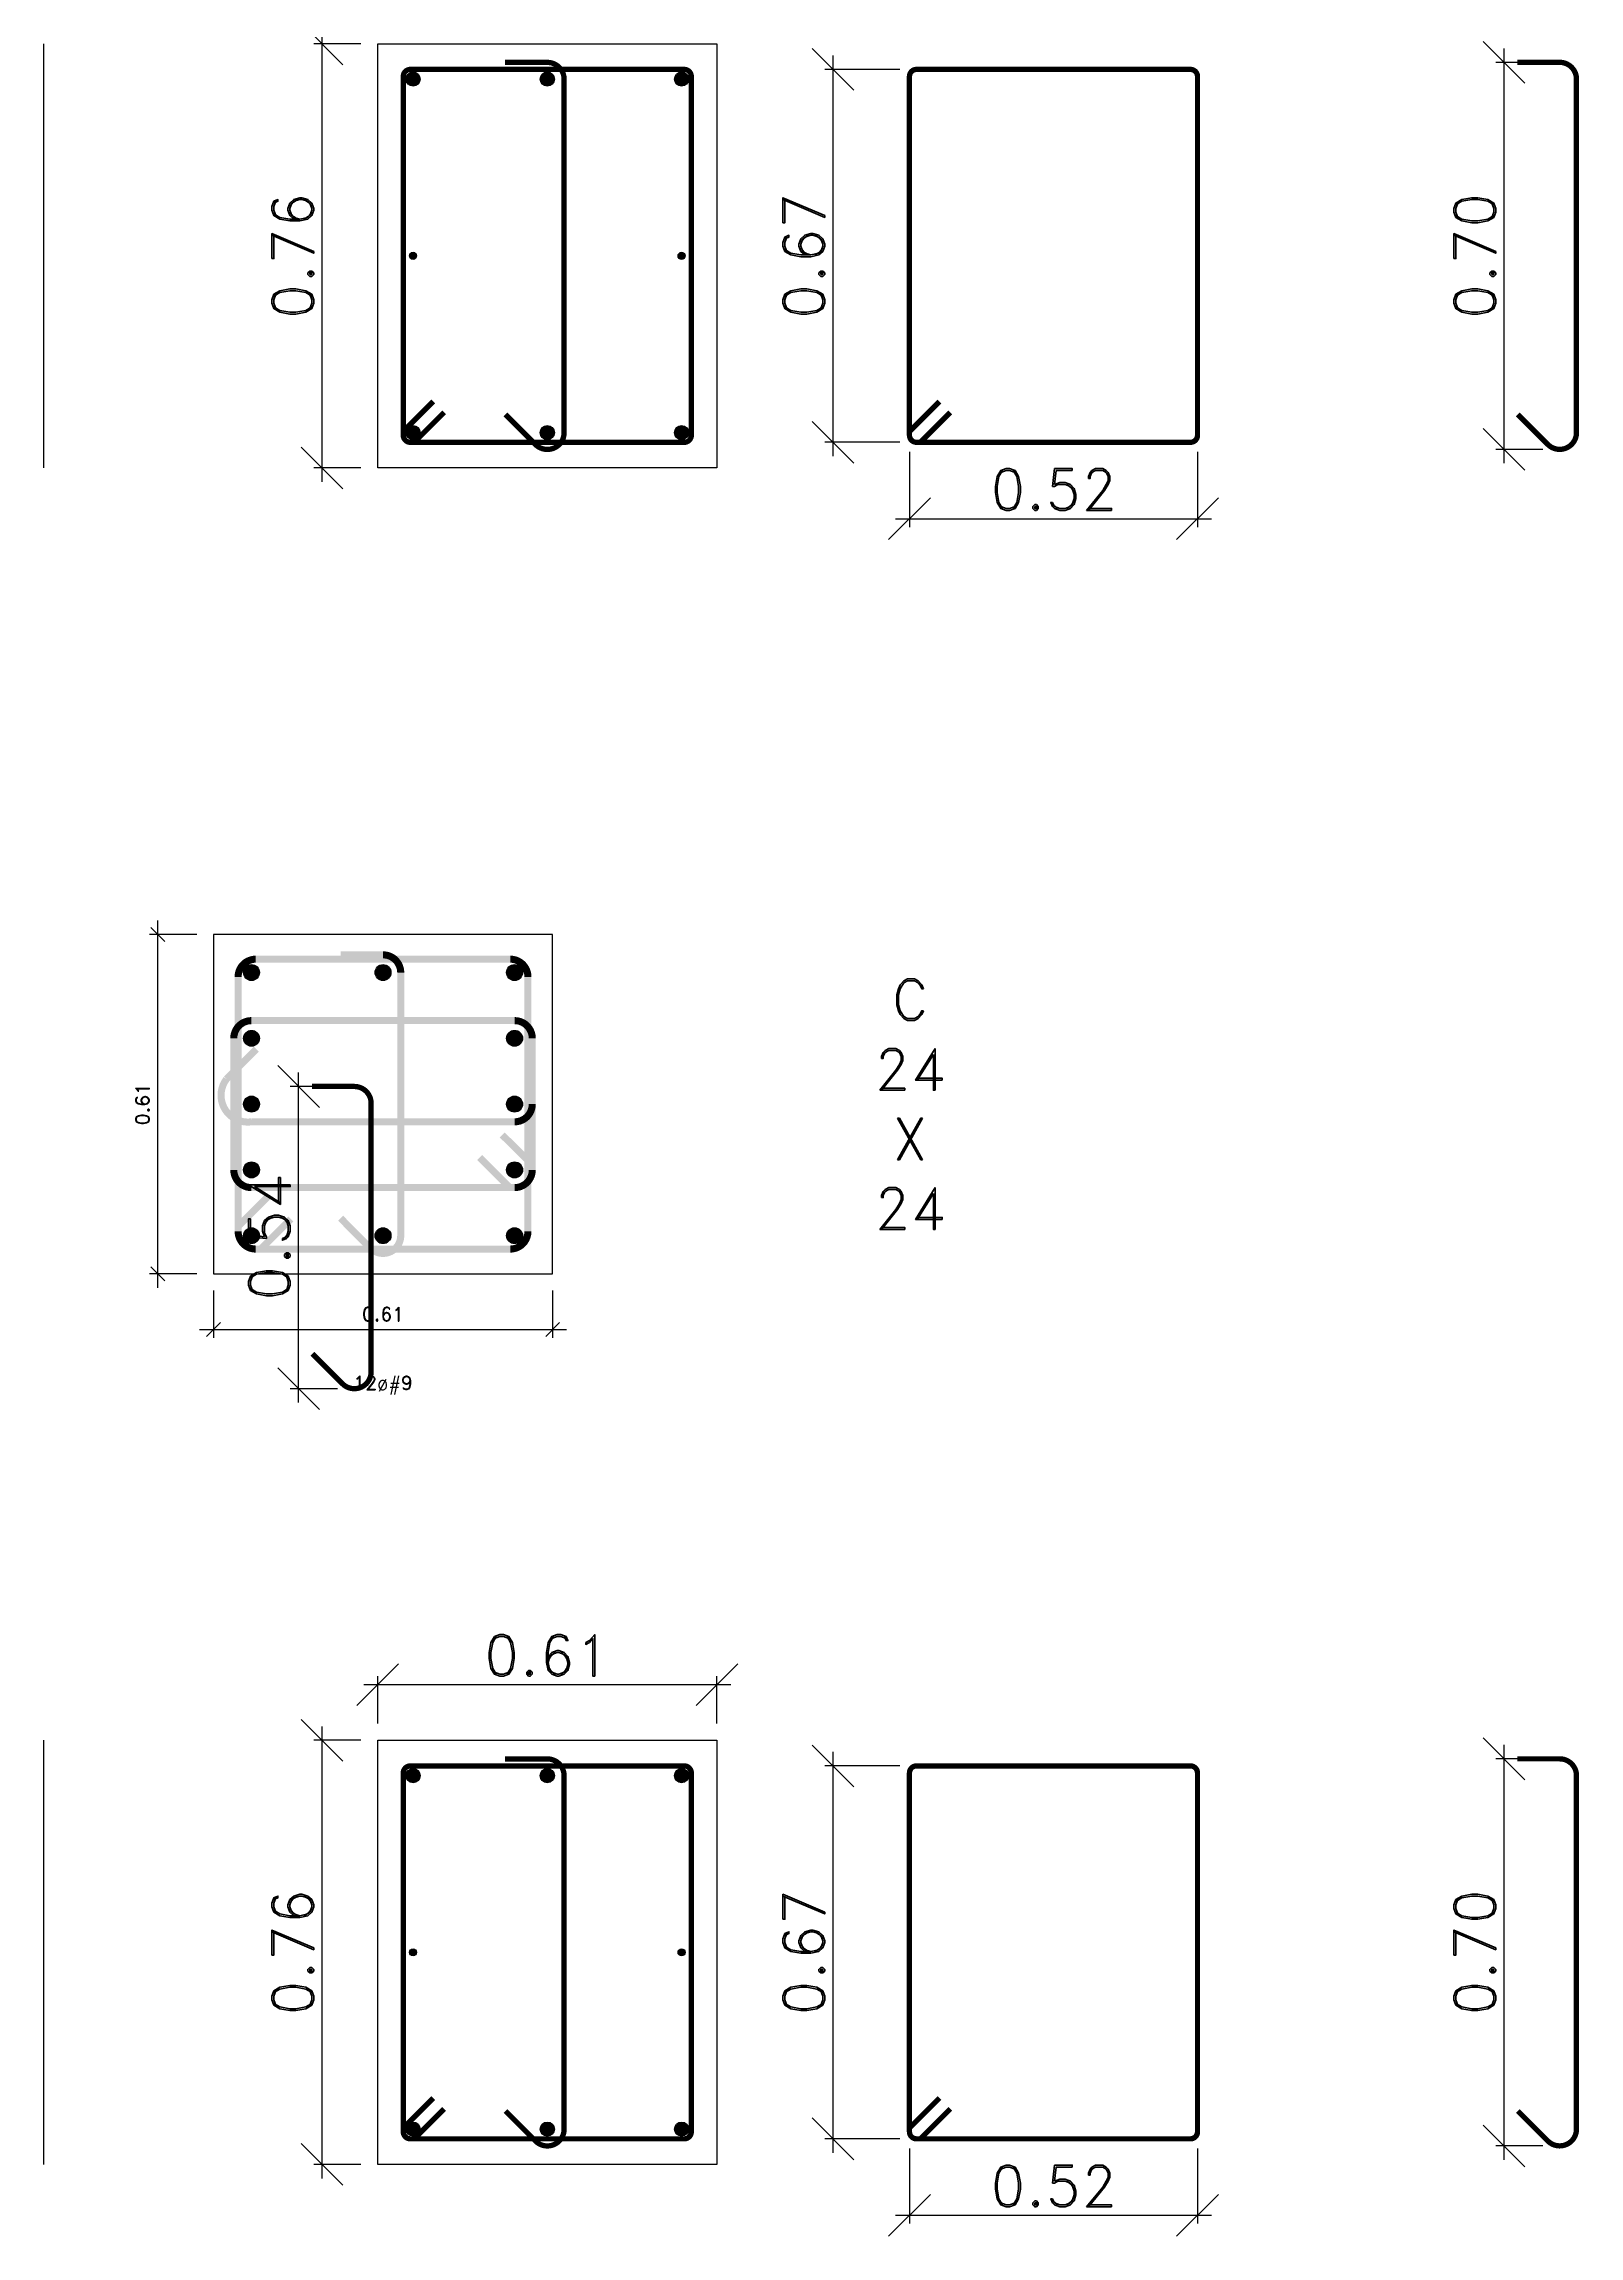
# Model space of a CAD drawing. Header units: inches. Extents: x 2674 to 28325, y -8016 to 21827.
# Drawn here: x 11536.3 to 11674.3, y -1261.6 to -1064.6 of the extents above; entities that cross this region are included whole.
import ezdxf

# ---------------------------------------------------------------- set-up
doc = ezdxf.new("R2010")
doc.units = ezdxf.units.IN
doc.header["$MEASUREMENT"] = 0
for name, color, linetype in [('Beam', 3, 'Continuous'), ('Beam elevation contour', 7, 'Continuous'), ('Columns', 5, 'Continuous'), ('Dimensions', 7, 'Continuous'), ('Porticos', 7, 'Continuous'), ('Rebar long', 5, 'Continuous'), ('Rebar tie', 4, 'Continuous'), ('Texts', 7, 'Continuous')]:
    doc.layers.add(name, color=color, linetype=linetype)
doc.layers.add('Beam torsion rebar', color=7, linetype='Continuous', true_color=0xaf0000)
doc.styles.add('Letra', font='romand.shx')
doc.dimstyles.new('Dimension', dxfattribs={"dimscale": 0.083333, "dimtxt": 0.025, "dimasz": 0.025, "dimexe": 0.015, "dimexo": 0.03, "dimgap": 0.015, "dimtad": 1, "dimdec": 1, "dimzin": 0, "dimdsep": 46, "dimlunit": 4, "dimtxsty": 'Letra', "dimblk": 'OBLIQUE', "dimcen": 0.015, "dimdle": 0.025, "dimclrd": 256, "dimclre": 1, "dimclrt": 4, "dimadec": 0, "dimazin": 0, "dimtfac": 1, "dimtdec": 1, "dimtofl": 0, "dimtmove": 0, "dimatfit": 3, "dimfxl": 1, "dimtolj": 1, "dimtzin": 0, "dimarcsym": 0})

# ---------------------------------------------------------------- blocks, each defined once
blk = doc.blocks.new('_Oblique')
at = {"color": 0, "linetype": 'ByBlock', "lineweight": -2}
blk.add_line((-0.5, -0.5), (0.5, 0.5), dxfattribs=at)
blk = doc.blocks.new('*D28')
at = {"linetype": 'ByBlock', "lineweight": -2, "transparency": 16777216}
blk.add_line((-0.4048, -0.3298), (-0.4048, 0.3298), dxfattribs=at)
at = {"color": 1, "linetype": 'ByBlock', "lineweight": -2, "transparency": 16777216}
for p, q in [((-0.3348, 0.3048), (-0.4198, 0.3048)), ((-0.3348, -0.3048), (-0.4198, -0.3048))]:
    blk.add_line(p, q, dxfattribs=at)
at = {"layer": 'Defpoints', "transparency": 16777216}
for p in [(-0.4048, 0.3048), (-0.3048, 0.3048), (-0.3048, -0.3048)]:
    blk.add_point(p, dxfattribs=at)
at = {"lineweight": -2, "transparency": 16777216, "xscale": 0.025, "yscale": 0.025, "zscale": 0.025}
for p, rotation in [((-0.4048, 0.3048), 90), ((-0.4048, -0.3048), 270)]:
    blk.add_blockref('_Oblique', p, dxfattribs=dict(at, rotation=rotation))
at = {"color": 4, "transparency": 16777216, "insert": (-0.4198, 0), "char_height": 0.025, "attachment_point": 8, "rotation": 90, "style": 'Letra'}
blk.add_mtext('0.61', dxfattribs=at)
blk = doc.blocks.new('*D29')
at = {"color": 1, "linetype": 'ByBlock', "lineweight": -2, "transparency": 16777216}
for p, q in [((-0.3048, -0.3348), (-0.3048, -0.4198)), ((0.3048, -0.3348), (0.3048, -0.4198))]:
    blk.add_line(p, q, dxfattribs=at)
at = {"linetype": 'ByBlock', "lineweight": -2, "transparency": 16777216}
blk.add_line((-0.3298, -0.4048), (0.3298, -0.4048), dxfattribs=at)
at = {"layer": 'Defpoints', "transparency": 16777216}
for p in [(-0.3048, -0.3048), (0.3048, -0.3048), (0.3048, -0.4048)]:
    blk.add_point(p, dxfattribs=at)
at = {"lineweight": -2, "transparency": 16777216, "xscale": 0.025, "yscale": 0.025, "zscale": 0.025, "rotation": 180}
blk.add_blockref('_Oblique', (-0.3048, -0.4048), dxfattribs=at)
at = {"lineweight": -2, "transparency": 16777216, "xscale": 0.025, "yscale": 0.025, "zscale": 0.025}
blk.add_blockref('_Oblique', (0.3048, -0.4048), dxfattribs=at)
at = {"color": 4, "transparency": 16777216, "insert": (0, -0.3898), "char_height": 0.025, "attachment_point": 8, "style": 'Letra'}
blk.add_mtext('0.61', dxfattribs=at)
blk = doc.blocks.new('#9')
blk.add_hatch(color=256).paths.add_polyline_path([(0.0143, 0, 1), (-0.0143, 0, 1)])
at = {"color": 0}
blk.add_circle((0, 0), 0.0143, dxfattribs=at)
blk = doc.blocks.new('*D49')
at = {"color": 1, "linetype": 'ByBlock', "lineweight": -2, "transparency": 16777216}
for p, q in [((733.5328, 35.9964), (733.5328, 36.0814)), ((734.1424, 35.9964), (734.1424, 36.0814))]:
    blk.add_line(p, q, dxfattribs=at)
at = {"linetype": 'ByBlock', "lineweight": -2, "transparency": 16777216}
blk.add_line((733.5078, 36.0664), (734.1674, 36.0664), dxfattribs=at)
at = {"layer": 'Defpoints', "transparency": 16777216}
for p in [(734.1424, 36.0664), (733.5328, 35.9664), (734.1424, 35.9664)]:
    blk.add_point(p, dxfattribs=at)
at = {"lineweight": -2, "transparency": 16777216, "xscale": 0.075, "yscale": 0.075, "zscale": 0.075, "rotation": 180}
blk.add_blockref('_Oblique', (733.5328, 36.0664), dxfattribs=at)
at = {"lineweight": -2, "transparency": 16777216, "xscale": 0.075, "yscale": 0.075, "zscale": 0.075}
blk.add_blockref('_Oblique', (734.1424, 36.0664), dxfattribs=at)
at = {"color": 4, "transparency": 16777216, "insert": (733.8376, 36.0814), "char_height": 0.075, "attachment_point": 8, "style": 'Letra'}
blk.add_mtext('0.61', dxfattribs=at)
blk = doc.blocks.new('*D50')
at = {"color": 1, "linetype": 'ByBlock', "lineweight": -2, "transparency": 16777216}
for p, q in [((733.5028, 35.9664), (733.4178, 35.9664)), ((733.5028, 35.3568), (733.4178, 35.3568))]:
    blk.add_line(p, q, dxfattribs=at)
at = {"linetype": 'ByBlock', "lineweight": -2, "transparency": 16777216}
blk.add_line((733.4328, 35.3318), (733.4328, 35.9914), dxfattribs=at)
at = {"layer": 'Defpoints', "transparency": 16777216}
for p in [(733.5328, 35.9664), (733.4328, 35.3568), (733.5328, 35.3568)]:
    blk.add_point(p, dxfattribs=at)
at = {"lineweight": -2, "transparency": 16777216, "xscale": 0.075, "yscale": 0.075, "zscale": 0.075}
for p, rotation in [((733.4328, 35.9664), 90), ((733.4328, 35.3568), 270)]:
    blk.add_blockref('_Oblique', p, dxfattribs=dict(at, rotation=rotation))
at = {"color": 4, "transparency": 16777216, "insert": (733.4178, 35.6616), "char_height": 0.075, "attachment_point": 8, "rotation": 90, "style": 'Letra'}
blk.add_mtext('0.61', dxfattribs=at)
blk = doc.blocks.new('#4')
h = blk.add_hatch(color=256)
edge = h.paths.add_edge_path()
edge.add_arc((0, 0), 0.00635, 0, 360)
at = {"color": 0}
blk.add_circle((0, 0), 0.00635, dxfattribs=at)
blk = doc.blocks.new('#8')
blk.add_hatch(color=256).paths.add_polyline_path([(0.0127, 0, 1), (-0.0127, 0, 1)])
at = {"color": 0}
blk.add_circle((0, 0), 0.0127, dxfattribs=at)
blk = doc.blocks.new('*D51')
at = {"color": 1, "linetype": 'ByBlock', "lineweight": -2, "transparency": 16777216}
for p, q in [((735.6268, 35.9331), (735.5418, 35.9331)), ((735.6268, 35.3901), (735.5418, 35.3901))]:
    blk.add_line(p, q, dxfattribs=at)
at = {"linetype": 'ByBlock', "lineweight": -2, "transparency": 16777216}
blk.add_line((735.5568, 35.3651), (735.5568, 35.9581), dxfattribs=at)
at = {"layer": 'Defpoints', "transparency": 16777216}
for p in [(735.5568, 35.9331), (735.6568, 35.9331), (735.6568, 35.3901)]:
    blk.add_point(p, dxfattribs=at)
at = {"lineweight": -2, "transparency": 16777216, "xscale": 0.075, "yscale": 0.075, "zscale": 0.075}
for p, rotation in [((735.5568, 35.9331), 90), ((735.5568, 35.3901), 270)]:
    blk.add_blockref('_Oblique', p, dxfattribs=dict(at, rotation=rotation))
at = {"color": 4, "transparency": 16777216, "insert": (735.5418, 35.6616), "char_height": 0.075, "attachment_point": 8, "rotation": 90, "style": 'Letra'}
blk.add_mtext('0.54', dxfattribs=at)
blk = doc.blocks.new('*D52')
at = {"linetype": 'ByBlock', "lineweight": -2, "transparency": 16777216}
blk.add_line((734.3511, 35.3778), (734.3511, 35.9454), dxfattribs=at)
at = {"color": 1, "linetype": 'ByBlock', "lineweight": -2, "transparency": 16777216}
for p, q in [((734.4711, 35.9204), (734.3361, 35.9204)), ((734.4711, 35.4028), (734.3361, 35.4028))]:
    blk.add_line(p, q, dxfattribs=at)
at = {"layer": 'Defpoints', "transparency": 16777216}
for p in [(734.3511, 35.9204), (734.5011, 35.9204), (734.5011, 35.4028)]:
    blk.add_point(p, dxfattribs=at)
at = {"lineweight": -2, "transparency": 16777216, "xscale": 0.075, "yscale": 0.075, "zscale": 0.075}
for p, rotation in [((734.3511, 35.9204), 90), ((734.3511, 35.4028), 270)]:
    blk.add_blockref('_Oblique', p, dxfattribs=dict(at, rotation=rotation))
at = {"color": 4, "transparency": 16777216, "insert": (734.3361, 35.6616), "char_height": 0.075, "attachment_point": 8, "rotation": 90, "style": 'Letra'}
blk.add_mtext('0.52', dxfattribs=at)
blk = doc.blocks.new('*D53')
at = {"color": 1, "linetype": 'ByBlock', "lineweight": -2, "transparency": 16777216}
for p, q in [((734.4884, 35.3855), (734.4884, 35.2505)), ((735.006, 35.3855), (735.006, 35.2505))]:
    blk.add_line(p, q, dxfattribs=at)
at = {"linetype": 'ByBlock', "lineweight": -2, "transparency": 16777216}
blk.add_line((734.4634, 35.2655), (735.031, 35.2655), dxfattribs=at)
at = {"layer": 'Defpoints', "transparency": 16777216}
for p in [(734.4884, 35.4155), (735.006, 35.4155), (735.006, 35.2655)]:
    blk.add_point(p, dxfattribs=at)
at = {"lineweight": -2, "transparency": 16777216, "xscale": 0.075, "yscale": 0.075, "zscale": 0.075, "rotation": 180}
blk.add_blockref('_Oblique', (734.4884, 35.2655), dxfattribs=at)
at = {"lineweight": -2, "transparency": 16777216, "xscale": 0.075, "yscale": 0.075, "zscale": 0.075}
blk.add_blockref('_Oblique', (735.006, 35.2655), dxfattribs=at)
at = {"color": 4, "transparency": 16777216, "insert": (734.7472, 35.2805), "char_height": 0.075, "attachment_point": 8, "style": 'Letra'}
blk.add_mtext('0.52', dxfattribs=at)
blk = doc.blocks.new('B33-B34-B35-B36-Story7')
at = {"layer": 'Beam elevation contour'}
blk.add_lwpolyline([(732.9328, 23.0124), (732.9328, 23.7744)], dxfattribs=at)
blk = doc.blocks.new('*D125')
at = {"linetype": 'ByBlock', "lineweight": -2, "transparency": 16777216}
blk.add_line((733.5078, 23.8744), (734.1674, 23.8744), dxfattribs=at)
at = {"color": 1, "linetype": 'ByBlock', "lineweight": -2, "transparency": 16777216}
for p, q in [((733.5328, 23.8044), (733.5328, 23.8894)), ((734.1424, 23.8044), (734.1424, 23.8894))]:
    blk.add_line(p, q, dxfattribs=at)
at = {"layer": 'Defpoints', "transparency": 16777216}
for p in [(734.1424, 23.8744), (733.5328, 23.7744), (734.1424, 23.7744)]:
    blk.add_point(p, dxfattribs=at)
at = {"lineweight": -2, "transparency": 16777216, "xscale": 0.075, "yscale": 0.075, "zscale": 0.075, "rotation": 180}
blk.add_blockref('_Oblique', (733.5328, 23.8744), dxfattribs=at)
at = {"lineweight": -2, "transparency": 16777216, "xscale": 0.075, "yscale": 0.075, "zscale": 0.075}
blk.add_blockref('_Oblique', (734.1424, 23.8744), dxfattribs=at)
at = {"color": 4, "transparency": 16777216, "insert": (733.8376, 23.8894), "char_height": 0.075, "attachment_point": 8, "style": 'Letra'}
blk.add_mtext('0.61', dxfattribs=at)
blk = doc.blocks.new('*D126')
at = {"linetype": 'ByBlock', "lineweight": -2, "transparency": 16777216}
blk.add_line((733.4328, 22.9874), (733.4328, 23.7994), dxfattribs=at)
at = {"color": 1, "linetype": 'ByBlock', "lineweight": -2, "transparency": 16777216}
for p, q in [((733.5028, 23.7744), (733.4178, 23.7744)), ((733.5028, 23.0124), (733.4178, 23.0124))]:
    blk.add_line(p, q, dxfattribs=at)
at = {"layer": 'Defpoints', "transparency": 16777216}
for p in [(733.5328, 23.7744), (733.4328, 23.0124), (733.5328, 23.0124)]:
    blk.add_point(p, dxfattribs=at)
at = {"lineweight": -2, "transparency": 16777216, "xscale": 0.075, "yscale": 0.075, "zscale": 0.075}
for p, rotation in [((733.4328, 23.7744), 90), ((733.4328, 23.0124), 270)]:
    blk.add_blockref('_Oblique', p, dxfattribs=dict(at, rotation=rotation))
at = {"color": 4, "transparency": 16777216, "insert": (733.4178, 23.3934), "char_height": 0.075, "attachment_point": 8, "rotation": 90, "style": 'Letra'}
blk.add_mtext('0.76', dxfattribs=at)
blk = doc.blocks.new('*D127')
at = {"linetype": 'ByBlock', "lineweight": -2, "transparency": 16777216}
blk.add_line((735.5568, 23.0207), (735.5568, 23.7661), dxfattribs=at)
at = {"color": 1, "linetype": 'ByBlock', "lineweight": -2, "transparency": 16777216}
for p, q in [((735.6268, 23.7411), (735.5418, 23.7411)), ((735.6268, 23.0457), (735.5418, 23.0457))]:
    blk.add_line(p, q, dxfattribs=at)
at = {"layer": 'Defpoints', "transparency": 16777216}
for p in [(735.5568, 23.7411), (735.6568, 23.7411), (735.6568, 23.0457)]:
    blk.add_point(p, dxfattribs=at)
at = {"lineweight": -2, "transparency": 16777216, "xscale": 0.075, "yscale": 0.075, "zscale": 0.075}
for p, rotation in [((735.5568, 23.7411), 90), ((735.5568, 23.0457), 270)]:
    blk.add_blockref('_Oblique', p, dxfattribs=dict(at, rotation=rotation))
at = {"color": 4, "transparency": 16777216, "insert": (735.5418, 23.3934), "char_height": 0.075, "attachment_point": 8, "rotation": 90, "style": 'Letra'}
blk.add_mtext('0.70', dxfattribs=at)
blk = doc.blocks.new('*D128')
at = {"linetype": 'ByBlock', "lineweight": -2, "transparency": 16777216}
blk.add_line((734.3511, 23.0334), (734.3511, 23.7534), dxfattribs=at)
at = {"color": 1, "linetype": 'ByBlock', "lineweight": -2, "transparency": 16777216}
for p, q in [((734.4711, 23.7284), (734.3361, 23.7284)), ((734.4711, 23.0584), (734.3361, 23.0584))]:
    blk.add_line(p, q, dxfattribs=at)
at = {"layer": 'Defpoints', "transparency": 16777216}
for p in [(734.3511, 23.7284), (734.5011, 23.7284), (734.5011, 23.0584)]:
    blk.add_point(p, dxfattribs=at)
at = {"lineweight": -2, "transparency": 16777216, "xscale": 0.075, "yscale": 0.075, "zscale": 0.075}
for p, rotation in [((734.3511, 23.7284), 90), ((734.3511, 23.0584), 270)]:
    blk.add_blockref('_Oblique', p, dxfattribs=dict(at, rotation=rotation))
at = {"color": 4, "transparency": 16777216, "insert": (734.3361, 23.3934), "char_height": 0.075, "attachment_point": 8, "rotation": 90, "style": 'Letra'}
blk.add_mtext('0.67', dxfattribs=at)
blk = doc.blocks.new('*D129')
at = {"color": 1, "linetype": 'ByBlock', "lineweight": -2, "transparency": 16777216}
for p, q in [((734.4884, 23.0411), (734.4884, 22.9061)), ((735.006, 23.0411), (735.006, 22.9061))]:
    blk.add_line(p, q, dxfattribs=at)
at = {"linetype": 'ByBlock', "lineweight": -2, "transparency": 16777216}
blk.add_line((734.4634, 22.9211), (735.031, 22.9211), dxfattribs=at)
at = {"layer": 'Defpoints', "transparency": 16777216}
for p in [(734.4884, 23.0711), (735.006, 23.0711), (735.006, 22.9211)]:
    blk.add_point(p, dxfattribs=at)
at = {"lineweight": -2, "transparency": 16777216, "xscale": 0.075, "yscale": 0.075, "zscale": 0.075, "rotation": 180}
blk.add_blockref('_Oblique', (734.4884, 22.9211), dxfattribs=at)
at = {"lineweight": -2, "transparency": 16777216, "xscale": 0.075, "yscale": 0.075, "zscale": 0.075}
blk.add_blockref('_Oblique', (735.006, 22.9211), dxfattribs=at)
at = {"color": 4, "transparency": 16777216, "insert": (734.7472, 22.9361), "char_height": 0.075, "attachment_point": 8, "style": 'Letra'}
blk.add_mtext('0.52', dxfattribs=at)
blk = doc.blocks.new('B33-B34-B35-B36-Story6')
at = {"layer": 'Beam elevation contour'}
blk.add_lwpolyline([(732.9328, 19.9644), (732.9328, 20.7264)], dxfattribs=at)
blk = doc.blocks.new('*D144')
at = {"color": 1, "linetype": 'ByBlock', "lineweight": -2, "transparency": 16777216}
for p, q in [((733.5328, 20.7564), (733.5328, 20.8414)), ((734.1424, 20.7564), (734.1424, 20.8414))]:
    blk.add_line(p, q, dxfattribs=at)
at = {"linetype": 'ByBlock', "lineweight": -2, "transparency": 16777216}
blk.add_line((733.5078, 20.8264), (734.1674, 20.8264), dxfattribs=at)
at = {"layer": 'Defpoints', "transparency": 16777216}
for p in [(734.1424, 20.8264), (733.5328, 20.7264), (734.1424, 20.7264)]:
    blk.add_point(p, dxfattribs=at)
at = {"lineweight": -2, "transparency": 16777216, "xscale": 0.075, "yscale": 0.075, "zscale": 0.075, "rotation": 180}
blk.add_blockref('_Oblique', (733.5328, 20.8264), dxfattribs=at)
at = {"lineweight": -2, "transparency": 16777216, "xscale": 0.075, "yscale": 0.075, "zscale": 0.075}
blk.add_blockref('_Oblique', (734.1424, 20.8264), dxfattribs=at)
at = {"color": 4, "transparency": 16777216, "insert": (733.8376, 20.8414), "char_height": 0.075, "attachment_point": 8, "style": 'Letra'}
blk.add_mtext('0.61', dxfattribs=at)
blk = doc.blocks.new('*D145')
at = {"color": 1, "linetype": 'ByBlock', "lineweight": -2, "transparency": 16777216}
for p, q in [((733.5028, 20.7264), (733.4178, 20.7264)), ((733.5028, 19.9644), (733.4178, 19.9644))]:
    blk.add_line(p, q, dxfattribs=at)
at = {"linetype": 'ByBlock', "lineweight": -2, "transparency": 16777216}
blk.add_line((733.4328, 19.9394), (733.4328, 20.7514), dxfattribs=at)
at = {"layer": 'Defpoints', "transparency": 16777216}
for p in [(733.5328, 20.7264), (733.4328, 19.9644), (733.5328, 19.9644)]:
    blk.add_point(p, dxfattribs=at)
at = {"lineweight": -2, "transparency": 16777216, "xscale": 0.075, "yscale": 0.075, "zscale": 0.075}
for p, rotation in [((733.4328, 20.7264), 90), ((733.4328, 19.9644), 270)]:
    blk.add_blockref('_Oblique', p, dxfattribs=dict(at, rotation=rotation))
at = {"color": 4, "transparency": 16777216, "insert": (733.4178, 20.3454), "char_height": 0.075, "attachment_point": 8, "rotation": 90, "style": 'Letra'}
blk.add_mtext('0.76', dxfattribs=at)
blk = doc.blocks.new('*D146')
at = {"linetype": 'ByBlock', "lineweight": -2, "transparency": 16777216}
blk.add_line((735.5568, 19.9727), (735.5568, 20.7181), dxfattribs=at)
at = {"color": 1, "linetype": 'ByBlock', "lineweight": -2, "transparency": 16777216}
for p, q in [((735.6268, 20.6931), (735.5418, 20.6931)), ((735.6268, 19.9977), (735.5418, 19.9977))]:
    blk.add_line(p, q, dxfattribs=at)
at = {"layer": 'Defpoints', "transparency": 16777216}
for p in [(735.5568, 20.6931), (735.6568, 20.6931), (735.6568, 19.9977)]:
    blk.add_point(p, dxfattribs=at)
at = {"lineweight": -2, "transparency": 16777216, "xscale": 0.075, "yscale": 0.075, "zscale": 0.075}
for p, rotation in [((735.5568, 20.6931), 90), ((735.5568, 19.9977), 270)]:
    blk.add_blockref('_Oblique', p, dxfattribs=dict(at, rotation=rotation))
at = {"color": 4, "transparency": 16777216, "insert": (735.5418, 20.3454), "char_height": 0.075, "attachment_point": 8, "rotation": 90, "style": 'Letra'}
blk.add_mtext('0.70', dxfattribs=at)
blk = doc.blocks.new('*D147')
at = {"color": 1, "linetype": 'ByBlock', "lineweight": -2, "transparency": 16777216}
for p, q in [((734.4711, 20.6804), (734.3361, 20.6804)), ((734.4711, 20.0104), (734.3361, 20.0104))]:
    blk.add_line(p, q, dxfattribs=at)
at = {"linetype": 'ByBlock', "lineweight": -2, "transparency": 16777216}
blk.add_line((734.3511, 19.9854), (734.3511, 20.7054), dxfattribs=at)
at = {"layer": 'Defpoints', "transparency": 16777216}
for p in [(734.3511, 20.6804), (734.5011, 20.6804), (734.5011, 20.0104)]:
    blk.add_point(p, dxfattribs=at)
at = {"lineweight": -2, "transparency": 16777216, "xscale": 0.075, "yscale": 0.075, "zscale": 0.075}
for p, rotation in [((734.3511, 20.6804), 90), ((734.3511, 20.0104), 270)]:
    blk.add_blockref('_Oblique', p, dxfattribs=dict(at, rotation=rotation))
at = {"color": 4, "transparency": 16777216, "insert": (734.3361, 20.3454), "char_height": 0.075, "attachment_point": 8, "rotation": 90, "style": 'Letra'}
blk.add_mtext('0.67', dxfattribs=at)
blk = doc.blocks.new('*D148')
at = {"color": 1, "linetype": 'ByBlock', "lineweight": -2, "transparency": 16777216}
for p, q in [((734.4884, 19.9931), (734.4884, 19.8581)), ((735.006, 19.9931), (735.006, 19.8581))]:
    blk.add_line(p, q, dxfattribs=at)
at = {"linetype": 'ByBlock', "lineweight": -2, "transparency": 16777216}
blk.add_line((734.4634, 19.8731), (735.031, 19.8731), dxfattribs=at)
at = {"layer": 'Defpoints', "transparency": 16777216}
for p in [(734.4884, 20.0231), (735.006, 20.0231), (735.006, 19.8731)]:
    blk.add_point(p, dxfattribs=at)
at = {"lineweight": -2, "transparency": 16777216, "xscale": 0.075, "yscale": 0.075, "zscale": 0.075, "rotation": 180}
blk.add_blockref('_Oblique', (734.4884, 19.8731), dxfattribs=at)
at = {"lineweight": -2, "transparency": 16777216, "xscale": 0.075, "yscale": 0.075, "zscale": 0.075}
blk.add_blockref('_Oblique', (735.006, 19.8731), dxfattribs=at)
at = {"color": 4, "transparency": 16777216, "insert": (734.7472, 19.8881), "char_height": 0.075, "attachment_point": 8, "style": 'Letra'}
blk.add_mtext('0.52', dxfattribs=at)
blk = doc.blocks.new('C 24 X 24')
at = {"layer": 'Columns'}
blk.add_lwpolyline([(-0.3048, -0.3048), (0.3048, -0.3048), (0.3048, 0.3048), (-0.3048, 0.3048)], close=True, dxfattribs=at)
at = {"layer": 'Rebar tie'}
for points in [[(-0.2065, -0.1657, 0.0127, 0.0127, 0), (-0.2604, -0.2196, 0.0127, 0.0127, 0), (-0.2604, -0.2286, 0.0127, 0.0127, 0.414214), (-0.2286, -0.2604, 0.0127, 0.0127, 0), (0.2286, -0.2604, 0.0127, 0.0127, 0.414214), (0.2604, -0.2286, 0.0127, 0.0127, 0), (0.2604, 0.2286, 0.0127, 0.0127, 0.414214), (0.2286, 0.2604, 0.0127, 0.0127, 0), (-0.2286, 0.2604, 0.0127, 0.0127, 0.414214), (-0.2604, 0.2286, 0.0127, 0.0127, 0), (-0.2604, -0.2286, 0.0127, 0.0127, 0.414214), (-0.2286, -0.2604, 0.0127, 0.0127, 0), (-0.2196, -0.2604, 0.0127, 0.0127, 0), (-0.1657, -0.2065, 0.0127, 0.0127, 0)], [(-0.0763, -0.205, 0.0127, 0.0127, 0), (-0.0225, -0.2589, 0.0127, 0.0127, 0.668179), (0.0318, -0.2364, 0.0127, 0.0127, 0), (0.0318, 0.2364, 0.0127, 0.0127, 0.414214), (0, 0.2682, 0.0127, 0.0127, 0), (-0.0762, 0.2682, 0.0127, 0.0127, 0)], [(0.2143, -0.0554, 0.0127, 0.0127, 0), (0.2682, -0.1092, 0.0127, 0.0127, 0), (0.2682, -0.1182, 0.0127, 0.0127, -0.414214), (0.2364, -0.15, 0.0127, 0.0127, 0), (-0.2364, -0.15, 0.0127, 0.0127, -0.414214), (-0.2682, -0.1182, 0.0127, 0.0127, 0), (-0.2682, 0.1182, 0.0127, 0.0127, -0.414214), (-0.2364, 0.15, 0.0127, 0.0127, 0), (0.2364, 0.15, 0.0127, 0.0127, -0.414214), (0.2682, 0.1182, 0.0127, 0.0127, 0), (0.2682, -0.1182, 0.0127, 0.0127, -0.414214), (0.2364, -0.15, 0.0127, 0.0127, 0), (0.2275, -0.15, 0.0127, 0.0127, 0), (0.1736, -0.0961, 0.0127, 0.0127, 0)], [(-0.2275, 0.0988, 0.0127, 0.0127, 0), (-0.2813, 0.0449, 0.0127, 0.0127, 0.668179), (-0.2364, -0.0318, 0.0127, 0.0127, 0), (0.2364, -0.0318, 0.0127, 0.0127, 0.414214), (0.2682, 0, 0.0127, 0.0127, 0), (0.2682, 0.0762, 0.0127, 0.0127, 0)]]:
    blk.add_lwpolyline(points, format="xyseb", dxfattribs=at)
at = {"layer": 'Rebar long', "color": 0}
for p in [(-0.2364, 0.2364), (0, 0.2364), (0.2364, 0.2364), (-0.2364, 0.1182), (0.2364, 0.1182), (-0.2364, 0), (0.2364, 0), (-0.2364, -0.1182), (0.2364, -0.1182), (-0.2364, -0.2364), (0, -0.2364), (0.2364, -0.2364)]:
    blk.add_blockref('#9', p, dxfattribs=at)
at = {"layer": 'Texts', "insert": (0, -0.5048), "char_height": 0.025, "width": 0.056717, "attachment_point": 5, "style": 'Letra'}
blk.add_mtext('12ø#9', dxfattribs=at)
at = {"layer": 'Dimensions'}
for p2, distance, picture, middle in [((-0.3048, 0.3048), 0.1, '*D28', (-0.4048, 0)), ((0.3048, -0.3048), -0.1, '*D29', (0, -0.4048))]:
    dim = blk.add_aligned_dim(p1=(-0.3048, -0.3048), p2=p2, distance=distance, dimstyle='Dimension', override={"dimtxt": 0.025, "dimasz": 0.025, "dimpost": '<>'}, dxfattribs=at)
    dim.commit()
    dim.dimension.update_dxf_attribs({"geometry": picture, "text_midpoint": middle})
blk = doc.blocks.new('B36-Stair Room Roof- SECT')
at = {"layer": 'Beam'}
blk.add_lwpolyline([(733.5328, 35.9664), (734.1424, 35.9664), (734.1424, 35.3568), (733.5328, 35.3568)], close=True, dxfattribs=at)
at = {"layer": 'Rebar tie'}
for points in [[(733.6327, 35.4762, 0.00953, 0.00953, 0), (733.5788, 35.4223, 0.00953, 0.00953, 0), (733.5788, 35.4155, 0.00953, 0.00953, 0.414214), (733.5915, 35.4028, 0.00953, 0.00953, 0), (734.0837, 35.4028, 0.00953, 0.00953, 0.414214), (734.0964, 35.4155, 0.00953, 0.00953, 0), (734.0964, 35.9077, 0.00953, 0.00953, 0.414214), (734.0837, 35.9204, 0.00953, 0.00953, 0), (733.5915, 35.9204, 0.00953, 0.00953, 0.414214), (733.5788, 35.9077, 0.00953, 0.00953, 0), (733.5788, 35.4155, 0.00953, 0.00953, 0.414214), (733.5915, 35.4028, 0.00953, 0.00953, 0), (733.5983, 35.4028, 0.00953, 0.00953, 0), (733.6522, 35.4567, 0.00953, 0.00953, 0)], [(734.5423, 35.4762, 0.00953, 0.00953, 0), (734.4884, 35.4223, 0.00953, 0.00953, 0), (734.4884, 35.4155, 0.00953, 0.00953, 0.414214), (734.5011, 35.4028, 0.00953, 0.00953, 0), (734.9933, 35.4028, 0.00953, 0.00953, 0.414214), (735.006, 35.4155, 0.00953, 0.00953, 0), (735.006, 35.9077, 0.00953, 0.00953, 0.414214), (734.9933, 35.9204, 0.00953, 0.00953, 0), (734.5011, 35.9204, 0.00953, 0.00953, 0.414214), (734.4884, 35.9077, 0.00953, 0.00953, 0), (734.4884, 35.4155, 0.00953, 0.00953, 0.414214), (734.5011, 35.4028, 0.00953, 0.00953, 0), (734.5079, 35.4028, 0.00953, 0.00953, 0), (734.5618, 35.4567, 0.00953, 0.00953, 0)], [(735.5816, 35.4529, 0.00953, 0.00953, 0), (735.6355, 35.399, 0.00953, 0.00953, 0.668179), (735.687, 35.4203, 0.00953, 0.00953, 0), (735.687, 35.9029, 0.00953, 0.00953, 0.414214), (735.6568, 35.9331, 0.00953, 0.00953, 0), (735.5806, 35.9331, 0.00953, 0.00953, 0)]]:
    blk.add_lwpolyline(points, format="xyseb", dxfattribs=at)
at = {"layer": 'Beam torsion rebar', "color": 0}
for p in [(733.5963, 35.6616), (734.0789, 35.6616)]:
    blk.add_blockref('#4', p, dxfattribs=at)
at = {"layer": 'Rebar long', "color": 0}
for p in [(733.5963, 35.9029), (733.8376, 35.9029), (734.0789, 35.9029), (733.5963, 35.4203), (733.8376, 35.4203), (734.0789, 35.4203)]:
    blk.add_blockref('#8', p, dxfattribs=at)
at = {"layer": 'Dimensions'}
for p1, p2, distance, picture, middle in [((733.5328, 35.9664), (734.1424, 35.9664), 0.1, '*D49', (733.8376, 36.0664)), ((733.5328, 35.9664), (733.5328, 35.3568), -0.1, '*D50', (733.4328, 35.6616)), ((735.6568, 35.3901), (735.6568, 35.9331), 0.1, '*D51', (735.5568, 35.6616)), ((734.5011, 35.4028), (734.5011, 35.9204), 0.15, '*D52', (734.3511, 35.6616)), ((734.4884, 35.4155), (735.006, 35.4155), -0.15, '*D53', (734.7472, 35.2655))]:
    dim = blk.add_aligned_dim(p1=p1, p2=p2, distance=distance, dimstyle='Dimension', override={"dimtxt": 0.075, "dimasz": 0.075, "dimpost": '<>'}, dxfattribs=at)
    dim.commit()
    dim.dimension.update_dxf_attribs({"geometry": picture, "text_midpoint": middle})
blk = doc.blocks.new('B33-B34-B35-B36-Story7- SECT')
at = {"layer": 'Beam'}
blk.add_lwpolyline([(733.5328, 23.7744), (734.1424, 23.7744), (734.1424, 23.0124), (733.5328, 23.0124)], close=True, dxfattribs=at)
at = {"layer": 'Rebar tie'}
for points in [[(733.6327, 23.1318, 0.00953, 0.00953, 0), (733.5788, 23.0779, 0.00953, 0.00953, 0), (733.5788, 23.0711, 0.00953, 0.00953, 0.414214), (733.5915, 23.0584, 0.00953, 0.00953, 0), (734.0837, 23.0584, 0.00953, 0.00953, 0.414214), (734.0964, 23.0711, 0.00953, 0.00953, 0), (734.0964, 23.7157, 0.00953, 0.00953, 0.414214), (734.0837, 23.7284, 0.00953, 0.00953, 0), (733.5915, 23.7284, 0.00953, 0.00953, 0.414214), (733.5788, 23.7157, 0.00953, 0.00953, 0), (733.5788, 23.0711, 0.00953, 0.00953, 0.414214), (733.5915, 23.0584, 0.00953, 0.00953, 0), (733.5983, 23.0584, 0.00953, 0.00953, 0), (733.6522, 23.1123, 0.00953, 0.00953, 0)], [(734.5423, 23.1318, 0.00953, 0.00953, 0), (734.4884, 23.0779, 0.00953, 0.00953, 0), (734.4884, 23.0711, 0.00953, 0.00953, 0.414214), (734.5011, 23.0584, 0.00953, 0.00953, 0), (734.9933, 23.0584, 0.00953, 0.00953, 0.414214), (735.006, 23.0711, 0.00953, 0.00953, 0), (735.006, 23.7157, 0.00953, 0.00953, 0.414214), (734.9933, 23.7284, 0.00953, 0.00953, 0), (734.5011, 23.7284, 0.00953, 0.00953, 0.414214), (734.4884, 23.7157, 0.00953, 0.00953, 0), (734.4884, 23.0711, 0.00953, 0.00953, 0.414214), (734.5011, 23.0584, 0.00953, 0.00953, 0), (734.5079, 23.0584, 0.00953, 0.00953, 0), (734.5618, 23.1123, 0.00953, 0.00953, 0)], [(735.5816, 23.1085, 0.00953, 0.00953, 0), (735.6355, 23.0546, 0.00953, 0.00953, 0.668179), (735.687, 23.0759, 0.00953, 0.00953, 0), (735.687, 23.7109, 0.00953, 0.00953, 0.414214), (735.6568, 23.7411, 0.00953, 0.00953, 0), (735.5806, 23.7411, 0.00953, 0.00953, 0)]]:
    blk.add_lwpolyline(points, format="xyseb", dxfattribs=at)
at = {"layer": 'Beam torsion rebar', "color": 0}
for p in [(733.5963, 23.3934), (734.0789, 23.3934)]:
    blk.add_blockref('#4', p, dxfattribs=at)
at = {"layer": 'Rebar long', "color": 0}
for p in [(733.5963, 23.7109), (733.8376, 23.7109), (734.0789, 23.7109), (733.5963, 23.0759), (733.8376, 23.0759), (734.0789, 23.0759)]:
    blk.add_blockref('#8', p, dxfattribs=at)
at = {"layer": 'Dimensions'}
for p1, p2, distance, picture, middle in [((733.5328, 23.7744), (734.1424, 23.7744), 0.1, '*D125', (733.8376, 23.8744)), ((733.5328, 23.7744), (733.5328, 23.0124), -0.1, '*D126', (733.4328, 23.3934)), ((734.5011, 23.0584), (734.5011, 23.7284), 0.15, '*D128', (734.3511, 23.3934)), ((735.6568, 23.0457), (735.6568, 23.7411), 0.1, '*D127', (735.5568, 23.3934)), ((734.4884, 23.0711), (735.006, 23.0711), -0.15, '*D129', (734.7472, 22.9211))]:
    dim = blk.add_aligned_dim(p1=p1, p2=p2, distance=distance, dimstyle='Dimension', override={"dimtxt": 0.075, "dimasz": 0.075, "dimpost": '<>'}, dxfattribs=at)
    dim.commit()
    dim.dimension.update_dxf_attribs({"geometry": picture, "text_midpoint": middle})
blk = doc.blocks.new('B33-B34-B35-B36-Story6- SECT')
at = {"layer": 'Beam'}
blk.add_lwpolyline([(733.5328, 20.7264), (734.1424, 20.7264), (734.1424, 19.9644), (733.5328, 19.9644)], close=True, dxfattribs=at)
at = {"layer": 'Rebar tie'}
for points in [[(733.6327, 20.0838, 0.00953, 0.00953, 0), (733.5788, 20.0299, 0.00953, 0.00953, 0), (733.5788, 20.0231, 0.00953, 0.00953, 0.414214), (733.5915, 20.0104, 0.00953, 0.00953, 0), (734.0837, 20.0104, 0.00953, 0.00953, 0.414214), (734.0964, 20.0231, 0.00953, 0.00953, 0), (734.0964, 20.6677, 0.00953, 0.00953, 0.414214), (734.0837, 20.6804, 0.00953, 0.00953, 0), (733.5915, 20.6804, 0.00953, 0.00953, 0.414214), (733.5788, 20.6677, 0.00953, 0.00953, 0), (733.5788, 20.0231, 0.00953, 0.00953, 0.414214), (733.5915, 20.0104, 0.00953, 0.00953, 0), (733.5983, 20.0104, 0.00953, 0.00953, 0), (733.6522, 20.0643, 0.00953, 0.00953, 0)], [(734.5423, 20.0838, 0.00953, 0.00953, 0), (734.4884, 20.0299, 0.00953, 0.00953, 0), (734.4884, 20.0231, 0.00953, 0.00953, 0.414214), (734.5011, 20.0104, 0.00953, 0.00953, 0), (734.9933, 20.0104, 0.00953, 0.00953, 0.414214), (735.006, 20.0231, 0.00953, 0.00953, 0), (735.006, 20.6677, 0.00953, 0.00953, 0.414214), (734.9933, 20.6804, 0.00953, 0.00953, 0), (734.5011, 20.6804, 0.00953, 0.00953, 0.414214), (734.4884, 20.6677, 0.00953, 0.00953, 0), (734.4884, 20.0231, 0.00953, 0.00953, 0.414214), (734.5011, 20.0104, 0.00953, 0.00953, 0), (734.5079, 20.0104, 0.00953, 0.00953, 0), (734.5618, 20.0643, 0.00953, 0.00953, 0)], [(735.5816, 20.0605, 0.00953, 0.00953, 0), (735.6355, 20.0066, 0.00953, 0.00953, 0.668179), (735.687, 20.0279, 0.00953, 0.00953, 0), (735.687, 20.6629, 0.00953, 0.00953, 0.414214), (735.6568, 20.6931, 0.00953, 0.00953, 0), (735.5806, 20.6931, 0.00953, 0.00953, 0)]]:
    blk.add_lwpolyline(points, format="xyseb", dxfattribs=at)
at = {"layer": 'Beam torsion rebar', "color": 0}
for p in [(733.5963, 20.3454), (734.0789, 20.3454)]:
    blk.add_blockref('#4', p, dxfattribs=at)
at = {"layer": 'Rebar long', "color": 0}
for p in [(733.5963, 20.6629), (733.8376, 20.6629), (734.0789, 20.6629), (733.5963, 20.0279), (733.8376, 20.0279), (734.0789, 20.0279)]:
    blk.add_blockref('#8', p, dxfattribs=at)
at = {"layer": 'Dimensions'}
for p1, p2, distance, picture, middle in [((733.5328, 20.7264), (734.1424, 20.7264), 0.1, '*D144', (733.8376, 20.8264)), ((733.5328, 20.7264), (733.5328, 19.9644), -0.1, '*D145', (733.4328, 20.3454)), ((735.6568, 19.9977), (735.6568, 20.6931), 0.1, '*D146', (735.5568, 20.3454)), ((734.5011, 20.0104), (734.5011, 20.6804), 0.15, '*D147', (734.3511, 20.3454)), ((734.4884, 20.0231), (735.006, 20.0231), -0.15, '*D148', (734.7472, 19.8731))]:
    dim = blk.add_aligned_dim(p1=p1, p2=p2, distance=distance, dimstyle='Dimension', override={"dimtxt": 0.075, "dimasz": 0.075, "dimpost": '<>'}, dxfattribs=at)
    dim.commit()
    dim.dimension.update_dxf_attribs({"geometry": picture, "text_midpoint": middle})

msp = doc.modelspace()

# ---------------------------------------------------------------- linework, layer by layer
at = {"layer": 'Rebar tie'}
for points in [[(11577.79, -1097.91, 0.476, 0.476, 0), (11580.49, -1100.61, 0.476, 0.476, 0.668179), (11583.06, -1099.54, 0.476, 0.476, 0), (11583.06, -1067.79, 0.476, 0.476, 0.414214), (11581.55, -1066.28, 0.476, 0.476, 0), (11577.74, -1066.28, 0.476, 0.476, 0)], [(11577.79, -1250.31, 0.476, 0.476, 0), (11580.49, -1253.01, 0.476, 0.476, 0.668179), (11583.06, -1251.94, 0.476, 0.476, 0), (11583.06, -1220.19, 0.476, 0.476, 0.414214), (11581.55, -1218.68, 0.476, 0.476, 0), (11577.74, -1218.68, 0.476, 0.476, 0)]]:
    msp.add_lwpolyline(points, format="xyseb", dxfattribs=at)

# ---------------------------------------------------------------- block references
at = {"layer": 'Dimensions', "color": 0, "xscale": 49.99999999999999, "yscale": 49.99999999999999, "zscale": 49.99999999999999}
msp.add_blockref('C 24 X 24', (11566.79, -1159.86), dxfattribs=at)
at = {"layer": 'Porticos', "color": 0, "xscale": 49.99999999999999, "yscale": 49.99999999999999, "zscale": 49.99999999999999}
for name, p in [('B33-B34-B35-B36-Story7- SECT', (-25110.33, -2253.33)), ('B33-B34-B35-B36-Story7', (-25110.33, -2253.33)), ('B36-Stair Room Roof- SECT', (-25218.63, -2954.93)), ('B33-B34-B35-B36-Story6- SECT', (-25110.33, -2253.33)), ('B33-B34-B35-B36-Story6', (-25110.33, -2253.33))]:
    msp.add_blockref(name, p, dxfattribs=at)

# ---------------------------------------------------------------- texts
at = {"layer": 'Texts', "insert": (11614.15, -1159.86), "char_height": 3.75, "width": 2.8358, "attachment_point": 5, "style": 'Letra'}
msp.add_mtext('C 24 X 24', dxfattribs=at)

doc.saveas('drawing.dxf')
